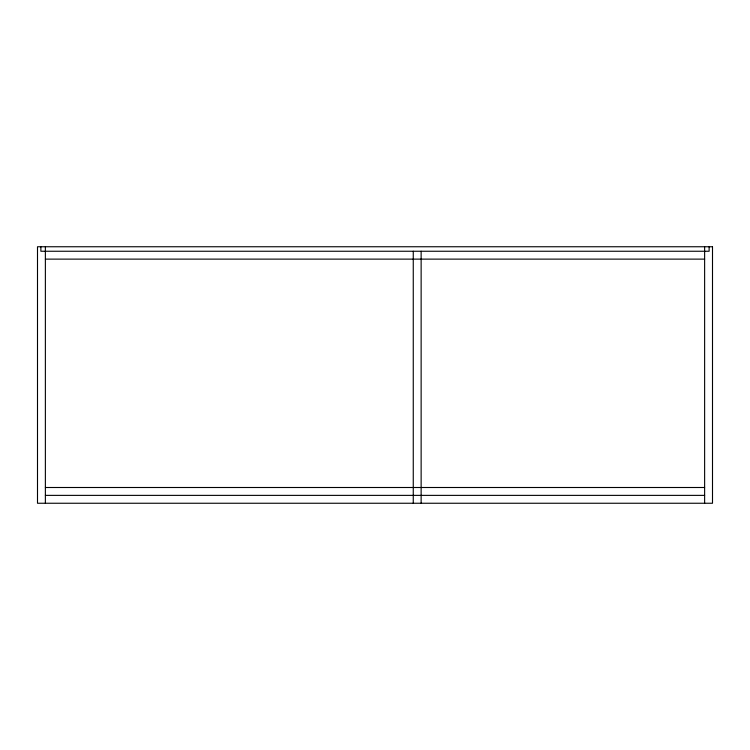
<?xml version="1.0" encoding="UTF-8"?>
<svg xmlns="http://www.w3.org/2000/svg" width="750" height="750" viewBox="0 0 750 750"><rect width="100%" height="100%" fill="white"/><g stroke="black" fill="none" stroke-linecap="round" stroke-linejoin="round"><path stroke-width="1.12" d="M45.375 259.125L704.625 259.125M45.375 487.5L704.625 487.5M45.375 495.375L704.625 495.375M709.125 246.75L709.125 251.25L40.875 251.25L40.875 246.75M704.625 246.75L704.625 503.25M421.134 251.25L421.134 503.25M413.259 251.25L413.259 503.25M45.375 246.75L45.375 503.25M712.5 246.75L37.5 246.75L37.5 503.25L712.5 503.25L712.5 246.75"/></g></svg>
